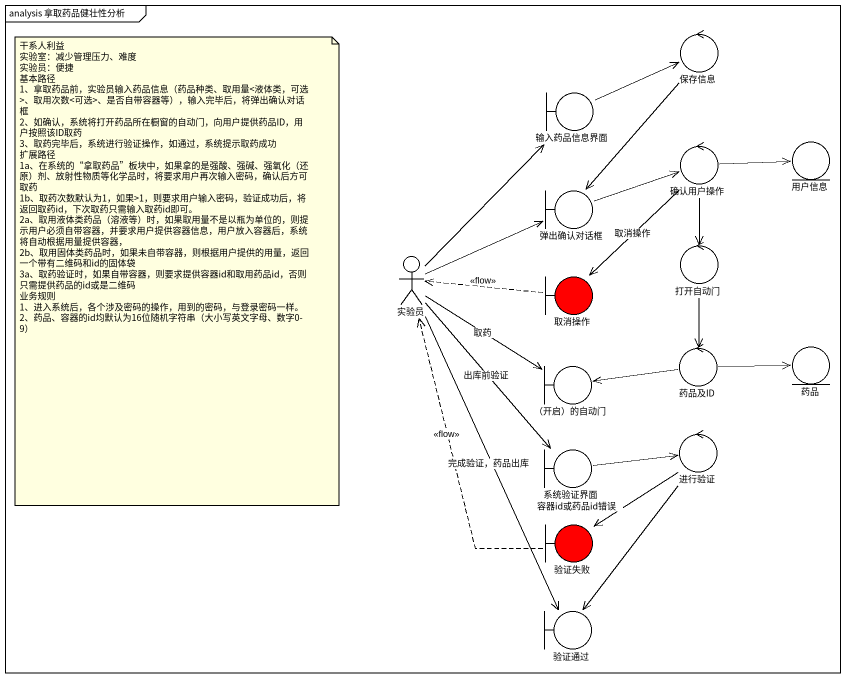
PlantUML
@startuml
mainframe analysis 拿取药品健壮性分析
control 保存信息
boundary 输入药品信息界面
control 确认用户操作
entity 用户信息
boundary 弹出确认对话框
control 打开自动门
actor 实验员
boundary 取消操作 #FF0000
control 药品及ID
entity 药品
boundary "（开启）的自动门" as 开启_的自动门
control 进行验证
boundary 系统验证界面
boundary 验证失败 #FF0000
boundary 验证通过
保存信息 --> 弹出确认对话框
输入药品信息界面 -right-> 保存信息
确认用户操作 -right-> 用户信息
确认用户操作 --> 打开自动门
确认用户操作 --> 取消操作 : 取消操作
弹出确认对话框 -right-> 确认用户操作
打开自动门 --> 药品及ID
实验员 -up-> 输入药品信息界面
实验员 -right-> 弹出确认对话框
实验员 --> 开启_的自动门 : 取药
实验员 --> 系统验证界面 : 出库前验证
实验员 --> 验证通过 : 完成验证，药品出库
取消操作 .left.> 实验员 : <<flow>>
药品及ID -right-> 药品
药品及ID -left-> 开启_的自动门
进行验证 --> 验证失败 : 容器id或药品id错误
进行验证 --> 验证通过
系统验证界面 -right-> 进行验证
验证失败 .up.> 实验员 : <<flow>>
note as N1
  干系人利益
  实验室：减少管理压力、难度
  实验员：便捷
  基本路径
  1、拿取药品前，实验员输入药品信息（药品种类、取用量<液体类，可选>、取用次数<可选>、是否自带容器等），输入完毕后，将弹出确认对话框
  2、如确认，系统将打开药品所在橱窗的自动门，向用户提供药品ID，用户按照该ID取药
  3、取药完毕后，系统进行验证操作，如通过，系统提示取药成功
  扩展路径
  1a、在系统的“拿取药品”板块中，如果拿的是强酸、强碱、强氧化（还原）剂、放射性物质等化学品时，将要求用户再次输入密码，确认后方可取药
  1b、取药次数默认为1，如果>1，则要求用户输入密码，验证成功后，将返回取药id，下次取药只需输入取药id即可。
  2a、取用液体类药品（溶液等）时，如果取用量不是以瓶为单位的，则提示用户必须自带容器，并要求用户提供容器信息，用户放入容器后，系统将自动根据用量提供容器，
  2b、取用固体类药品时，如果未自带容器，则根据用户提供的用量，返回一个带有二维码和id的固体袋
  3a、取药验证时，如果自带容器，则要求提供容器id和取用药品id，否则只需提供药品的id或是二维码
  业务规则
  1、进入系统后，各个涉及密码的操作，用到的密码，与登录密码一样。
  2、药品、容器的id均默认为16位随机字符串（大小写英文字母、数字0-9）
end note
@enduml
